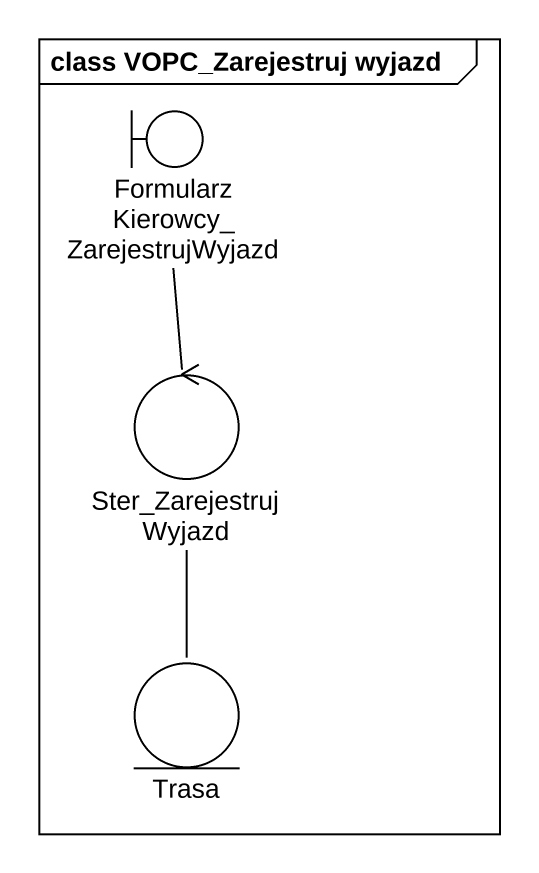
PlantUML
@startuml
mainframe class VOPC_Zarejestruj wyjazd
boundary "FormularzKierowcy_ZarejestrujWyjazd" as FormularzKierowcy
control Ster_ZarejestrujWyjazd
entity Trasa
FormularzKierowcy -- Ster_ZarejestrujWyjazd
Ster_ZarejestrujWyjazd -- Trasa
@enduml
